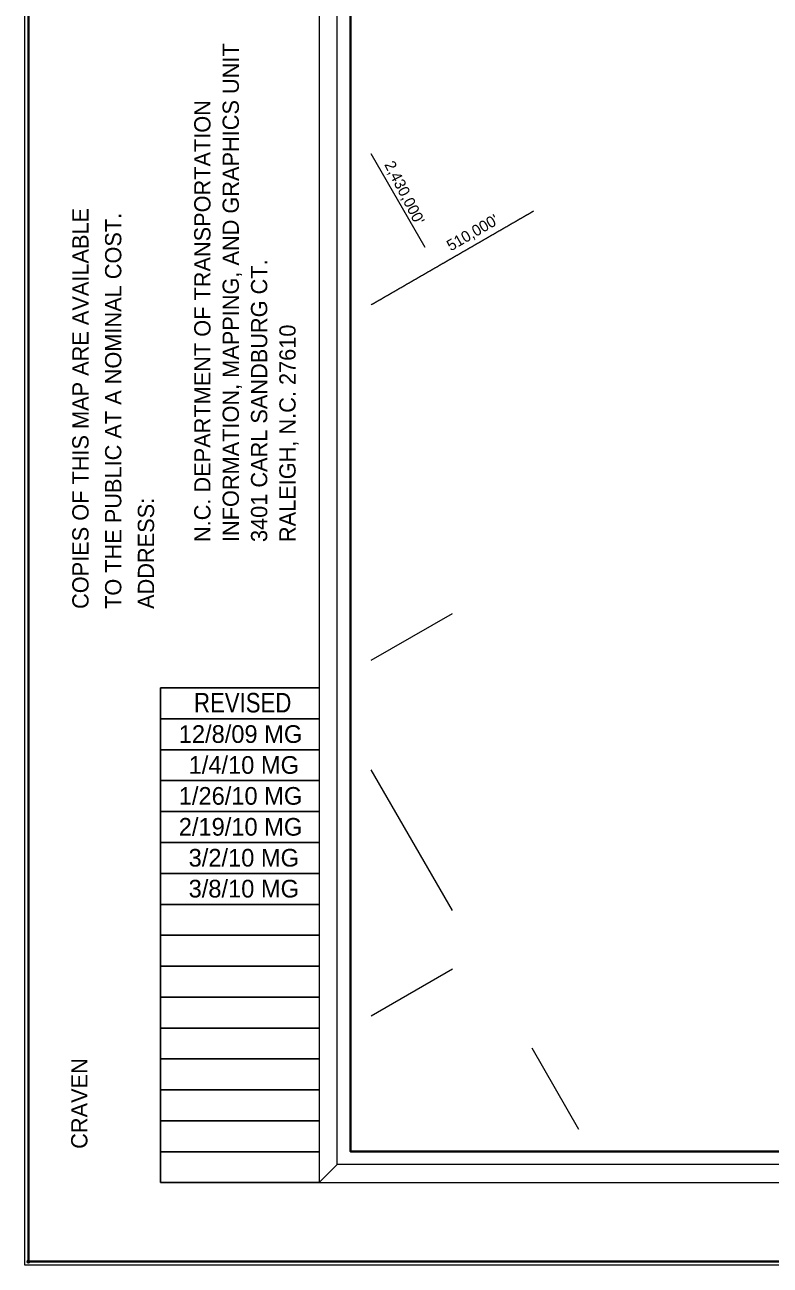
# Model space of a CAD drawing. Extents: x 743562 to 841408, y 123356 to 323356.
# Drawn here: x 743562 to 750941, y 123356 to 135635 of the extents above; entities that cross this region are included whole.
import ezdxf
from ezdxf.enums import TextEntityAlignment as Align

# ---------------------------------------------------------------- set-up
doc = ezdxf.new("R2010")
doc.units = 0
doc.header["$LTSCALE"] = 50
doc.header["$PDMODE"] = 32
doc.header["$PDSIZE"] = 25
for name, color, linetype, lineweight in [('1', 7, 'Continuous', 25), ('20', 7, 'Continuous', 40), ('61', 7, 'Continuous', 13)]:
    doc.layers.add(name, color=color, linetype=linetype, lineweight=lineweight)

msp = doc.modelspace()

# ---------------------------------------------------------------- linework, layer by layer
at = {"layer": '1', "lineweight": 13}
msp.add_lwpolyline([(840193.02, 123356.46), (743562.37, 123356.46), (743562.37, 179753.5), (840193.02, 179753.5)], close=True, dxfattribs=at)
at = {"layer": '1'}
msp.add_point((743597.38, 123391.46), dxfattribs=at)
at = {"layer": '20', "lineweight": 25}
for p, q in [((744905.01, 129071.27), (746476.04, 129071.27)), ((744905.01, 129071.27), (744905.01, 124173.89)), ((744905.01, 128765.15), (746476.04, 128765.15)), ((744905.01, 128459.07), (746476.04, 128459.07)), ((744905.01, 128152.99), (746476.04, 128152.99)), ((744905.01, 127846.91), (746476.04, 127846.91)), ((744905.01, 127540.83), (746476.04, 127540.83)), ((744905.01, 127234.75), (746476.04, 127234.75)), ((744905.01, 126928.67), (746476.04, 126928.67)), ((744905.01, 126622.56), (746476.04, 126622.56)), ((744905.01, 126316.48), (746476.04, 126316.48)), ((744905.01, 126010.4), (746476.04, 126010.4)), ((744905.01, 125704.32), (746476.04, 125704.32)), ((744905.01, 125398.24), (746476.04, 125398.24)), ((744905.01, 125092.16), (746476.04, 125092.16)), ((744905.01, 124786.05), (746476.04, 124786.05)), ((744905.01, 124479.97), (746476.04, 124479.97)), ((744905.01, 124173.89), (746476.04, 124173.89))]:
    msp.add_line(p, q, dxfattribs=at)
at = {"layer": '20'}
for points in [[(743597.38, 179718.5), (840158.02, 179718.5), (840158.02, 123391.46), (743597.38, 123391.46)], [(746785.23, 178609.53), (839232.51, 178609.53), (839232.51, 124483.17), (746785.23, 124483.17)]]:
    msp.add_lwpolyline(points, close=True, dxfattribs=at)
at = {"layer": '20', "lineweight": 13}
msp.add_lwpolyline([(746476.04, 178935), (746476.04, 124173.89), (746654.59, 124352.57), (746654.59, 178740.17), (839363.12, 178740.17), (839363.12, 124352.57), (746654.59, 124352.57), (746476.04, 124173.89), (839541.7, 124173.89), (839541.7, 178935)], close=True, dxfattribs=at)
at = {"layer": '61'}
for p, q in [((747526.67, 133431.14), (746992.02, 134357.18)), ((746992.02, 129344.76), (747796.52, 129809.23)), ((747796.52, 126867.75), (746992.02, 128261.18)), ((746992.02, 125825.23), (747796.52, 126289.71)), ((749048.13, 124699.9), (748583.65, 125504.4))]:
    msp.add_line(p, q, dxfattribs=at)
for points in [[(748363.81, 133656.28), (748367.27, 133658.28), (748370.73, 133660.28), (748374.2, 133662.28), (748377.66, 133664.28), (748381.13, 133666.28), (748384.59, 133668.28), (748388.05, 133670.28), (748391.52, 133672.28), (748394.98, 133674.28), (748398.45, 133676.28), (748401.91, 133678.28), (748405.38, 133680.28), (748408.84, 133682.28), (748412.3, 133684.28), (748415.77, 133686.28), (748419.23, 133688.28), (748422.7, 133690.28), (748426.16, 133692.28), (748429.62, 133694.28), (748433.09, 133696.28), (748436.55, 133698.28), (748440.02, 133700.28), (748443.48, 133702.28), (748446.94, 133704.28), (748450.41, 133706.28), (748453.87, 133708.28), (748457.34, 133710.28), (748460.8, 133712.28), (748464.27, 133714.28), (748467.73, 133716.28), (748471.19, 133718.28), (748474.66, 133720.28), (748478.12, 133722.28), (748481.59, 133724.28), (748485.05, 133726.28), (748488.51, 133728.28), (748491.98, 133730.28), (748495.44, 133732.28), (748498.91, 133734.28), (748502.37, 133736.28), (748505.83, 133738.28), (748509.3, 133740.28), (748512.76, 133742.28), (748516.23, 133744.28), (748519.69, 133746.28), (748523.15, 133748.28), (748526.62, 133750.28), (748530.08, 133752.28), (748533.55, 133754.28), (748537.01, 133756.28), (748540.48, 133758.28), (748543.94, 133760.28), (748547.4, 133762.28), (748550.87, 133764.28), (748554.33, 133766.28), (748557.8, 133768.28), (748561.26, 133770.28), (748564.72, 133772.28), (748568.19, 133774.28), (748571.65, 133776.28), (748575.12, 133778.28), (748578.58, 133780.28), (748582.04, 133782.28), (748585.51, 133784.28), (748588.97, 133786.28), (748592.44, 133788.28), (748595.9, 133790.28), (748601.02, 133793.24)], [(748020.86, 133458.28), (748024.32, 133460.28), (748027.79, 133462.28), (748031.25, 133464.28), (748034.72, 133466.28), (748038.18, 133468.28), (748041.64, 133470.28), (748045.11, 133472.28), (748048.57, 133474.28), (748052.04, 133476.28), (748055.5, 133478.28), (748058.97, 133480.28), (748062.43, 133482.28), (748065.89, 133484.28), (748069.36, 133486.28), (748072.82, 133488.28), (748076.29, 133490.28), (748079.75, 133492.28), (748083.21, 133494.28), (748086.68, 133496.28), (748090.14, 133498.28), (748093.61, 133500.28), (748097.07, 133502.28), (748100.53, 133504.28), (748104, 133506.28), (748107.46, 133508.28), (748110.93, 133510.28), (748114.39, 133512.28), (748117.85, 133514.28), (748121.32, 133516.28), (748124.78, 133518.28), (748128.25, 133520.28), (748131.71, 133522.28), (748135.18, 133524.28), (748138.64, 133526.28), (748142.1, 133528.28), (748145.57, 133530.28), (748149.03, 133532.28), (748152.5, 133534.28), (748155.96, 133536.28), (748159.42, 133538.28), (748162.89, 133540.28), (748166.35, 133542.28), (748169.82, 133544.28), (748173.28, 133546.28), (748176.74, 133548.28), (748180.21, 133550.28), (748183.67, 133552.28), (748187.14, 133554.28), (748190.6, 133556.28), (748194.07, 133558.28), (748197.53, 133560.28), (748200.99, 133562.28), (748204.46, 133564.28), (748207.92, 133566.28), (748211.39, 133568.28), (748214.85, 133570.28), (748218.31, 133572.28), (748221.78, 133574.28), (748225.24, 133576.28), (748228.71, 133578.28), (748232.17, 133580.28), (748235.63, 133582.28), (748239.1, 133584.28), (748242.56, 133586.28), (748246.03, 133588.28), (748249.49, 133590.28), (748252.95, 133592.28), (748256.42, 133594.28), (748259.88, 133596.28), (748263.35, 133598.28), (748266.81, 133600.28), (748270.28, 133602.28), (748273.74, 133604.28), (748277.2, 133606.28), (748280.67, 133608.28), (748284.13, 133610.28), (748287.6, 133612.28), (748291.06, 133614.28), (748294.52, 133616.28), (748297.99, 133618.28), (748301.45, 133620.28), (748304.92, 133622.28), (748308.38, 133624.28), (748311.84, 133626.28), (748315.31, 133628.28), (748318.77, 133630.28), (748322.24, 133632.28), (748325.7, 133634.28), (748329.17, 133636.28), (748332.63, 133638.28), (748336.09, 133640.28), (748339.56, 133642.28), (748343.02, 133644.28), (748346.49, 133646.28), (748349.95, 133648.28), (748353.41, 133650.28), (748356.88, 133652.28), (748360.34, 133654.28), (748363.81, 133656.28)], [(747677.91, 133260.28), (747681.38, 133262.28), (747684.84, 133264.28), (747688.31, 133266.28), (747691.77, 133268.28), (747695.23, 133270.28), (747698.7, 133272.28), (747702.16, 133274.28), (747705.63, 133276.28), (747709.09, 133278.28), (747712.56, 133280.28), (747716.02, 133282.28), (747719.48, 133284.28), (747722.95, 133286.28), (747726.41, 133288.28), (747729.88, 133290.28), (747733.34, 133292.28), (747736.8, 133294.28), (747740.27, 133296.28), (747743.73, 133298.28), (747747.2, 133300.28), (747750.66, 133302.28), (747754.12, 133304.28), (747757.59, 133306.28), (747761.05, 133308.28), (747764.52, 133310.28), (747767.98, 133312.28), (747771.44, 133314.28), (747774.91, 133316.28), (747778.37, 133318.28), (747781.84, 133320.28), (747785.3, 133322.28), (747788.77, 133324.28), (747792.23, 133326.28), (747795.69, 133328.28), (747799.16, 133330.28), (747802.62, 133332.28), (747806.09, 133334.28), (747809.55, 133336.28), (747813.01, 133338.28), (747816.48, 133340.28), (747819.94, 133342.28), (747823.41, 133344.28), (747826.87, 133346.28), (747830.33, 133348.28), (747833.8, 133350.28), (747837.26, 133352.28), (747840.73, 133354.28), (747844.19, 133356.28), (747847.66, 133358.28), (747851.12, 133360.28), (747854.58, 133362.28), (747858.05, 133364.28), (747861.51, 133366.28), (747864.98, 133368.28), (747868.44, 133370.28), (747871.9, 133372.28), (747875.37, 133374.28), (747878.83, 133376.28), (747882.3, 133378.28), (747885.76, 133380.28), (747889.22, 133382.28), (747892.69, 133384.28), (747896.15, 133386.28), (747899.62, 133388.28), (747903.08, 133390.28), (747906.54, 133392.28), (747910.01, 133394.28), (747913.47, 133396.28), (747916.94, 133398.28), (747920.4, 133400.28), (747923.87, 133402.28), (747927.33, 133404.28), (747930.79, 133406.28), (747934.26, 133408.28), (747937.72, 133410.28), (747941.19, 133412.28), (747944.65, 133414.28), (747948.11, 133416.28), (747951.58, 133418.28), (747955.04, 133420.28), (747958.51, 133422.28), (747961.97, 133424.28), (747965.43, 133426.28), (747968.9, 133428.28), (747972.36, 133430.28), (747975.83, 133432.28), (747979.29, 133434.28), (747982.76, 133436.28), (747986.22, 133438.28), (747989.68, 133440.28), (747993.15, 133442.28), (747996.61, 133444.28), (748000.08, 133446.28), (748003.54, 133448.28), (748007, 133450.28), (748010.47, 133452.28), (748013.93, 133454.28), (748017.4, 133456.28), (748020.86, 133458.28)], [(747334.97, 133062.28), (747338.43, 133064.28), (747341.9, 133066.28), (747345.36, 133068.28), (747348.82, 133070.28), (747352.29, 133072.28), (747355.75, 133074.28), (747359.22, 133076.28), (747362.68, 133078.28), (747366.14, 133080.28), (747369.61, 133082.28), (747373.07, 133084.28), (747376.54, 133086.28), (747380, 133088.28), (747383.47, 133090.28), (747386.93, 133092.28), (747390.39, 133094.28), (747393.86, 133096.28), (747397.32, 133098.28), (747400.79, 133100.28), (747404.25, 133102.28), (747407.71, 133104.28), (747411.18, 133106.28), (747414.64, 133108.28), (747418.11, 133110.28), (747421.57, 133112.28), (747425.03, 133114.28), (747428.5, 133116.28), (747431.96, 133118.28), (747435.43, 133120.28), (747438.89, 133122.28), (747442.35, 133124.28), (747445.82, 133126.28), (747449.28, 133128.28), (747452.75, 133130.28), (747456.21, 133132.28), (747459.68, 133134.28), (747463.14, 133136.28), (747466.6, 133138.28), (747470.07, 133140.28), (747473.53, 133142.28), (747477, 133144.28), (747480.46, 133146.28), (747483.92, 133148.28), (747487.39, 133150.28), (747490.85, 133152.28), (747494.32, 133154.28), (747497.78, 133156.28), (747501.24, 133158.28), (747504.71, 133160.28), (747508.17, 133162.28), (747511.64, 133164.28), (747515.1, 133166.28), (747518.57, 133168.28), (747522.03, 133170.28), (747525.49, 133172.28), (747528.96, 133174.28), (747532.42, 133176.28), (747535.89, 133178.28), (747539.35, 133180.28), (747542.81, 133182.28), (747546.28, 133184.28), (747549.74, 133186.28), (747553.21, 133188.28), (747556.67, 133190.28), (747560.13, 133192.28), (747563.6, 133194.28), (747567.06, 133196.28), (747570.53, 133198.28), (747573.99, 133200.28), (747577.46, 133202.28), (747580.92, 133204.28), (747584.38, 133206.28), (747587.85, 133208.28), (747591.31, 133210.28), (747594.78, 133212.28), (747598.24, 133214.28), (747601.7, 133216.28), (747605.17, 133218.28), (747608.63, 133220.28), (747612.1, 133222.28), (747615.56, 133224.28), (747619.02, 133226.28), (747622.49, 133228.28), (747625.95, 133230.28), (747629.42, 133232.28), (747632.88, 133234.28), (747636.34, 133236.28), (747639.81, 133238.28), (747643.27, 133240.28), (747646.74, 133242.28), (747650.2, 133244.28), (747653.67, 133246.28), (747657.13, 133248.28), (747660.59, 133250.28), (747664.06, 133252.28), (747667.52, 133254.28), (747670.99, 133256.28), (747674.45, 133258.28), (747677.91, 133260.28)], [(746992.02, 132864.28), (746995.49, 132866.28), (746998.95, 132868.28), (747002.41, 132870.28), (747005.88, 132872.28), (747009.34, 132874.28), (747012.81, 132876.28), (747016.27, 132878.28), (747019.73, 132880.28), (747023.2, 132882.28), (747026.66, 132884.28), (747030.13, 132886.28), (747033.59, 132888.28), (747037.06, 132890.28), (747040.52, 132892.28), (747043.98, 132894.28), (747047.45, 132896.28), (747050.91, 132898.28), (747054.38, 132900.28), (747057.84, 132902.28), (747061.3, 132904.28), (747064.77, 132906.28), (747068.23, 132908.28), (747071.7, 132910.28), (747075.16, 132912.28), (747078.62, 132914.28), (747082.09, 132916.28), (747085.55, 132918.28), (747089.02, 132920.28), (747092.48, 132922.28), (747095.95, 132924.28), (747099.41, 132926.28), (747102.87, 132928.28), (747106.34, 132930.28), (747109.8, 132932.28), (747113.27, 132934.28), (747116.73, 132936.28), (747120.19, 132938.28), (747123.66, 132940.28), (747127.12, 132942.28), (747130.59, 132944.28), (747134.05, 132946.28), (747137.51, 132948.28), (747140.98, 132950.28), (747144.44, 132952.28), (747147.91, 132954.28), (747151.37, 132956.28), (747154.83, 132958.28), (747158.3, 132960.28), (747161.76, 132962.28), (747165.23, 132964.28), (747168.69, 132966.28), (747172.16, 132968.28), (747175.62, 132970.28), (747179.08, 132972.28), (747182.55, 132974.28), (747186.01, 132976.28), (747189.48, 132978.28), (747192.94, 132980.28), (747196.4, 132982.28), (747199.87, 132984.28), (747203.33, 132986.28), (747206.8, 132988.28), (747210.26, 132990.28), (747213.72, 132992.28), (747217.19, 132994.28), (747220.65, 132996.28), (747224.12, 132998.28), (747227.58, 133000.28), (747231.05, 133002.28), (747234.51, 133004.28), (747237.97, 133006.28), (747241.44, 133008.28), (747244.9, 133010.28), (747248.37, 133012.28), (747251.83, 133014.28), (747255.29, 133016.28), (747258.76, 133018.28), (747262.22, 133020.28), (747265.69, 133022.28), (747269.15, 133024.28), (747272.61, 133026.28), (747276.08, 133028.28), (747279.54, 133030.28), (747283.01, 133032.28), (747286.47, 133034.28), (747289.93, 133036.28), (747293.4, 133038.28), (747296.86, 133040.28), (747300.33, 133042.28), (747303.79, 133044.28), (747307.26, 133046.28), (747310.72, 133048.28), (747314.18, 133050.28), (747317.65, 133052.28), (747321.11, 133054.28), (747324.58, 133056.28), (747328.04, 133058.28), (747331.5, 133060.28), (747334.97, 133062.28)]]:
    msp.add_lwpolyline(points, dxfattribs=at)

# ---------------------------------------------------------------- texts
at = {"layer": '20'}
for s, p in [('INFORMATION, MAPPING, AND GRAPHICS UNIT', (745681.41, 130515.07)), ('N.C. DEPARTMENT OF TRANSPORTATION', (745400.49, 130515.07)), ('COPIES OF THIS MAP ARE AVAILABLE', (744193.41, 129853.01)), ('TO THE PUBLIC AT A NOMINAL COST.', (744517.76, 129853.01)), ('3401 CARL SANDBURG CT.', (745962.34, 130515.07)), ('RALEIGH, N.C. 27610', (746243.26, 130515.07)), ('ADDRESS:', (744842.1, 129853.01))]:
    msp.add_text(s, height=160.9, rotation=90, dxfattribs=at).set_placement(p)
at = {"layer": '20', "width": 0.85}
msp.add_text('REVISED', height=193.1, dxfattribs=at).set_placement((745237.36, 128828.22))
at = {"layer": '20'}
for s, p in [(' 12/8/09 MG ', (745697.81, 128526.78)), ('  1/4/10 MG ', (745697.81, 128220.7)), (' 1/26/10 MG ', (745697.81, 127914.62)), (' 2/19/10 MG ', (745697.81, 127608.54)), ('  3/2/10 MG ', (745697.81, 127302.46)), ('  3/8/10 MG ', (745697.81, 126996.38))]:
    msp.add_text(s, height=175, dxfattribs=at).set_placement(p, align=Align.CENTER)
msp.add_text('CRAVEN      ', height=160.9, rotation=90, dxfattribs=at).set_placement((744182.21, 125136.3), align=Align.CENTER)
at = {"layer": '61'}
for s, rotation, p in [("2,430,000'", 297.078, (747273.52, 133949.14)), ("510,000'", 30, (748021.71, 133531.43))]:
    msp.add_text(s, height=110, rotation=rotation, dxfattribs=at).set_placement(p, align=Align.CENTER)

doc.saveas('drawing.dxf')
